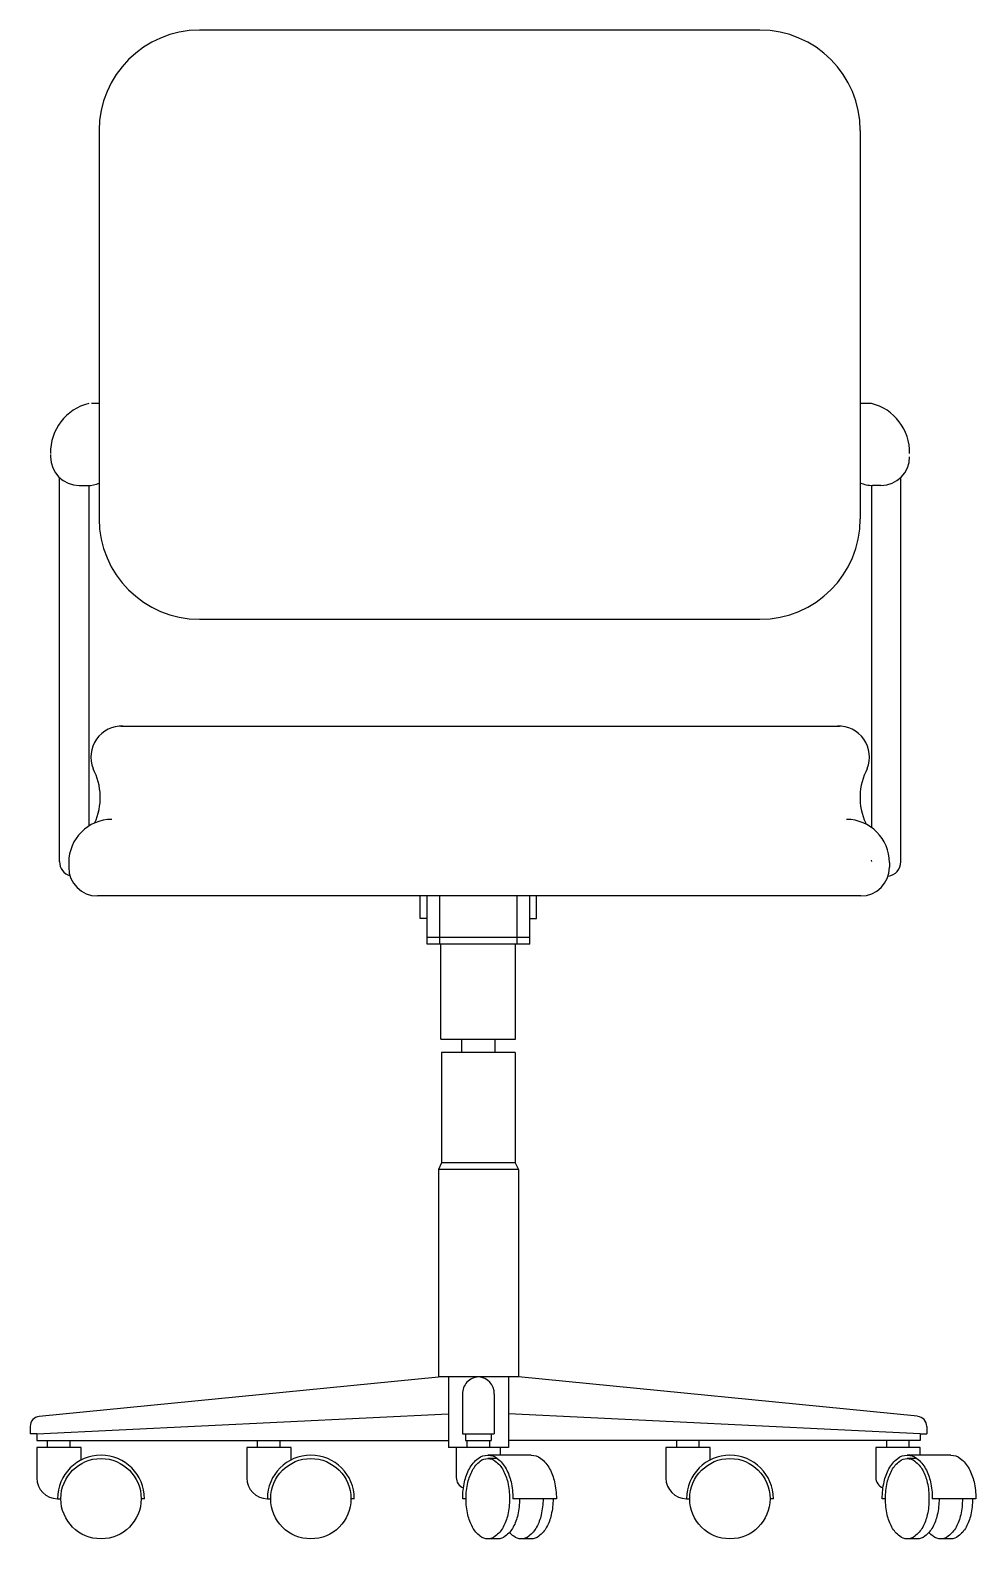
# Model space of a CAD drawing. Extents: x -31 to 35, y 0 to 105.
import ezdxf

# ---------------------------------------------------------------- set-up
doc = ezdxf.new("R2010")
doc.units = 0
doc.header["$LTSCALE"] = 50
doc.header["$MEASUREMENT"] = 0
doc.layers.get('0').update_dxf_attribs({"linetype": 'CONTINUOUS'})

msp = doc.modelspace()

# ---------------------------------------------------------------- linework, layer by layer
at = {"color": 0, "linetype": 'ByBlock'}
for p, q in [((19.45, 105.11), (-19.62, 105.11)), ((-26.62, 98.11), (-26.62, 71.06)), ((-26.62, 98.11), (-26.62, 79.1)), ((26.45, 98.11), (26.45, 71.06)), ((-26.62, 79.1), (-27.15, 79.1)), ((27.22, 79.09), (26.45, 79.1)), ((-30.01, 75.54), (-30.01, 75.38)), ((-29.38, 47.15), (-29.38, 73.93)), ((29.28, 47.15), (29.28, 73.94)), ((-28.01, 73.38), (-27.43, 73.38)), ((-27.35, 73.38), (-27.35, 49.64)), ((-26.62, 73.55), (-26.62, 71.06)), ((27.24, 73.38), (27.24, 49.54)), ((27.89, 73.38), (27.31, 73.38)), ((-19.62, 64.06), (19.45, 64.06)), ((-25.1, 56.62), (24.99, 56.62)), ((-27.35, 50.11), (-27.36, 50.11)), ((-29.38, 47.17), (-29.38, 47.17)), ((-28.74, 47.11), (-28.74, 46.78)), ((27.25, 47.17), (27.24, 47.27)), ((28.48, 47.11), (28.48, 46.78)), ((26.48, 44.78), (-26.74, 44.78)), ((-4.23, 43.2), (-4.23, 44.78)), ((-3.76, 41.41), (-3.76, 44.78)), ((-2.87, 41.4), (-2.87, 44.78)), ((2.52, 41.4), (2.52, 44.78)), ((3.41, 41.41), (3.41, 44.78)), ((3.88, 43.2), (3.88, 44.78)), ((-3.77, 43.2), (-4.23, 43.2)), ((3.42, 43.2), (3.88, 43.2)), ((-3.76, 41.9), (3.41, 41.9)), ((3.41, 41.41), (-3.76, 41.41)), ((-2.8, 34.8), (-2.8, 41.41)), ((2.41, 34.8), (2.41, 41.41)), ((-2.8, 34.8), (2.41, 34.8)), ((-1.34, 33.88), (-1.34, 34.82)), ((0.99, 33.88), (0.99, 34.82)), ((2.39, 33.88), (-2.74, 33.88)), ((-2.74, 33.88), (-2.74, 26.19)), ((2.39, 33.88), (2.39, 26.19)), ((-2.74, 26.19), (-2.97, 25.72)), ((-2.97, 25.72), (-2.97, 11.26)), ((2.63, 25.72), (-2.97, 25.72)), ((2.39, 26.19), (-2.74, 26.19)), ((2.39, 26.19), (2.63, 25.72)), ((2.63, 25.72), (2.63, 11.26)), ((-30.8, 8.52), (-2.97, 11.26)), ((2.63, 11.26), (-2.97, 11.26)), ((-2.27, 11.26), (-2.27, 6.35)), ((1.93, 11.26), (1.93, 6.35)), ((30.45, 8.52), (2.63, 11.26)), ((-1.28, 10.07), (-1.28, 7.29)), ((0.93, 10.07), (0.93, 7.29)), ((-30.96, 7.29), (-2.27, 8.69)), ((30.62, 7.29), (1.93, 8.69)), ((-31.43, 7.82), (-31.43, 7.29)), ((31.08, 7.82), (31.08, 7.29)), ((-30.96, 7.29), (-31.43, 7.29)), ((-30.97, 6.35), (-30.97, 4.22)), ((-27.87, 6.35), (-30.97, 6.35)), ((-30.96, 7.29), (-30.96, 6.83)), ((-30.96, 6.83), (-2.27, 6.83)), ((-30.21, 6.35), (-30.21, 6.83)), ((-28.63, 6.35), (-28.63, 6.83)), ((-27.87, 5.48), (-27.87, 6.35)), ((-16.33, 6.35), (-16.33, 4.22)), ((-13.24, 6.35), (-16.33, 6.35)), ((-15.57, 6.35), (-15.57, 6.83)), ((-14, 6.35), (-14, 6.83)), ((-13.24, 5.48), (-13.24, 6.35)), ((1.93, 6.35), (-2.27, 6.35)), ((-1.72, 6.35), (-1.72, 4.22)), ((-1.28, 7.29), (0.93, 7.29)), ((-1.07, 7.29), (-1.07, 6.83)), ((-1.07, 6.83), (0.72, 6.83)), ((-0.96, 6.35), (-0.96, 6.83)), ((0.61, 6.35), (0.61, 6.83)), ((0.72, 7.29), (0.72, 6.83)), ((1.37, 5.81), (1.37, 6.35)), ((30.62, 6.83), (1.93, 6.83)), ((12.89, 6.35), (12.89, 4.22)), ((15.98, 6.35), (12.89, 6.35)), ((13.65, 6.35), (13.65, 6.83)), ((15.22, 6.35), (15.22, 6.83)), ((15.98, 5.48), (15.98, 6.35)), ((27.53, 6.35), (27.53, 4.22)), ((30.62, 6.35), (27.53, 6.35)), ((28.29, 6.35), (28.29, 6.83)), ((29.86, 6.35), (29.86, 6.83)), ((30.62, 7.29), (30.62, 6.83)), ((30.62, 7.29), (31.08, 7.29)), ((30.62, 5.81), (30.62, 6.35)), ((3.51, 5.81), (0.48, 5.81)), ((1.15, 5.58), (0.48, 5.58)), ((32.76, 5.81), (29.72, 5.81)), ((30.4, 5.58), (29.72, 5.58)), ((-29.53, 2.78), (-29.29, 2.78)), ((-23.46, 2.78), (-23.69, 2.78)), ((-14.89, 2.78), (-14.65, 2.78)), ((-8.82, 2.78), (-9.06, 2.78)), ((-1.04, 2.78), (-1.27, 2.78)), ((5.26, 2.78), (2.23, 2.78)), ((14.33, 2.78), (14.56, 2.78)), ((20.4, 2.78), (20.16, 2.78)), ((28.21, 2.78), (27.98, 2.78)), ((34.51, 2.78), (31.47, 2.78)), ((1.18, -0.02), (0.48, -0.02)), ((3.51, -0.02), (2.81, -0.02)), ((30.42, -0.02), (29.72, -0.02)), ((32.76, -0.02), (32.06, -0.02))]:
    msp.add_line(p, q, dxfattribs=at)
for points in [[(-1.27, 2.78, -0.055234), (-1.14, 3.96, -0.069037), (-0.8, 4.87, -0.105774), (-0.19, 5.59, -0.164676), (0.48, 5.81, -0.164676), (1.14, 5.59, -0.105774), (1.75, 4.87, -0.069037), (2.1, 3.96, -0.055234), (2.23, 2.78, -0.055234)], [(3.51, 5.81, -0.164676), (4.17, 5.59, -0.105774), (4.79, 4.87, -0.069037), (5.13, 3.96, -0.055234), (5.26, 2.78, -0.055234)], [(27.98, 2.78, -0.055234), (28.11, 3.96, -0.069037), (28.45, 4.87, -0.105774), (29.06, 5.59, -0.164676), (29.72, 5.81, -0.164676), (30.39, 5.59, -0.105774), (31, 4.87, -0.069037), (31.34, 3.96, -0.055234), (31.47, 2.78, -0.055234)], [(32.76, 5.81, -0.164676), (33.42, 5.59, -0.105774), (34.03, 4.87, -0.069037), (34.38, 3.96, -0.055234), (34.51, 2.78, -0.055234)], [(2.69, 2.78, -0.055234), (2.57, 1.65, -0.069037), (2.25, 0.8, -0.105774), (1.7, 0.16, -0.164676), (1.18, -0.02, -0.164676)], [(4.33, 2.78, -0.055234), (4.2, 1.65, -0.069037), (3.88, 0.8, -0.105774), (3.33, 0.16, -0.164676), (2.81, -0.02, -0.164676), (2.29, 0.16, -0.049902), (1.99, 0.43, -0.069037)], [(5.03, 2.78, -0.055234), (4.9, 1.65, -0.069037), (4.58, 0.8, -0.105774), (4.03, 0.16, -0.164676), (3.51, -0.02, -0.164676)], [(31.94, 2.78, -0.055234), (31.82, 1.65, -0.069037), (31.5, 0.8, -0.105774), (30.95, 0.16, -0.164676), (30.42, -0.02, -0.164676)], [(33.57, 2.78, -0.055234), (33.45, 1.65, -0.069037), (33.13, 0.8, -0.105774), (32.58, 0.16, -0.164676), (32.06, -0.02, -0.164676), (31.53, 0.16, -0.049902), (31.24, 0.43, -0.069037)], [(34.27, 2.78, -0.055234), (34.15, 1.65, -0.069037), (33.83, 0.8, -0.105774), (33.28, 0.16, -0.164676), (32.76, -0.02, -0.164676)]]:
    msp.add_lwpolyline(points, format="xyb", dxfattribs=at)
for points in [[(1.99, 2.78, -0.055234), (1.87, 1.65, -0.069037), (1.55, 0.8, -0.105774), (1, 0.16, -0.164676), (0.48, -0.02, -0.164676), (-0.05, 0.16, -0.105774), (-0.59, 0.8, -0.069037), (-0.91, 1.65, -0.055234), (-1.04, 2.78, -0.055234), (-0.91, 3.91, -0.069037), (-0.59, 4.76, -0.105774), (-0.05, 5.4, -0.164676), (0.48, 5.58, -0.164676), (1, 5.4, -0.105774), (1.55, 4.76, -0.069037), (1.87, 3.91, -0.055234)], [(31.24, 2.78, -0.055234), (31.12, 1.65, -0.069037), (30.8, 0.8, -0.105774), (30.25, 0.16, -0.164676), (29.72, -0.02, -0.164676), (29.2, 0.16, -0.105774), (28.65, 0.8, -0.069037), (28.33, 1.65, -0.055234), (28.21, 2.78, -0.055234), (28.33, 3.91, -0.069037), (28.65, 4.76, -0.105774), (29.2, 5.4, -0.164676), (29.72, 5.58, -0.164676), (30.25, 5.4, -0.105774), (30.8, 4.76, -0.069037), (31.12, 3.91, -0.055234)]]:
    msp.add_lwpolyline(points, format="xyb", close=True, dxfattribs=at)
for centre in [(-26.49, 2.78), (-11.86, 2.78), (17.36, 2.78)]:
    msp.add_circle(centre, 2.8, dxfattribs=at)
for centre, radius, start, end in [((-19.62, 98.11), 7, 90, 180), ((19.45, 98.11), 7, 0, 90), ((-26.5, 75.69), 3.51, 103.9141, 181.1979), ((26.38, 75.69), 3.51, 358.8021, 76.0859), ((-28.01, 75.38), 2, 180, 270), ((27.89, 75.38), 2, 270, 0), ((-27.43, 75.38), 2, 270, 293.8768), ((27.31, 75.38), 2, 244.5051, 270), ((-19.62, 71.06), 7, 180, 270), ((19.45, 71.06), 7, 270, 0), ((-25.03, 54.45), 2.17, 88.1777, 201.6346), ((24.92, 54.45), 2.17, 338.3654, 91.8223), ((-30.75, 51.64), 4.21, 334.931, 28.4138), ((30.64, 51.64), 4.21, 151.5862, 205.069), ((-25.74, 47.11), 3, 90, 180), ((25.48, 47.11), 3, 0, 90), ((-28.37, 47.16), 1.01, 179.5338, 254.2266), ((-26.74, 46.78), 2, 180, 270), ((26.48, 46.78), 2, 270, 0), ((28.27, 47.16), 1.01, 276.4579, 0.4662), ((-0.13, 10.11), 1.15, 92.1202, 182.1202), ((-0.22, 10.11), 1.15, 357.8798, 87.8798), ((-30.73, 7.82), 0.7, 95.6176, 180), ((30.38, 7.82), 0.7, 0, 84.3824), ((-26.49, 2.78), 3.03, 360, 180), ((-11.86, 2.78), 3.03, 360, 180), ((17.36, 2.78), 3.03, 360, 180), ((-29.53, 4.22), 1.44, 180, 270), ((-14.89, 4.22), 1.44, 180, 270), ((-0.97, 4.25), 0.753, 179.0004, 250.6344), ((14.33, 4.22), 1.44, 180, 270), ((28.28, 4.25), 0.753, 179.0004, 250.6344)]:
    msp.add_arc(centre, radius, start, end, dxfattribs=at)

doc.saveas('drawing.dxf')
